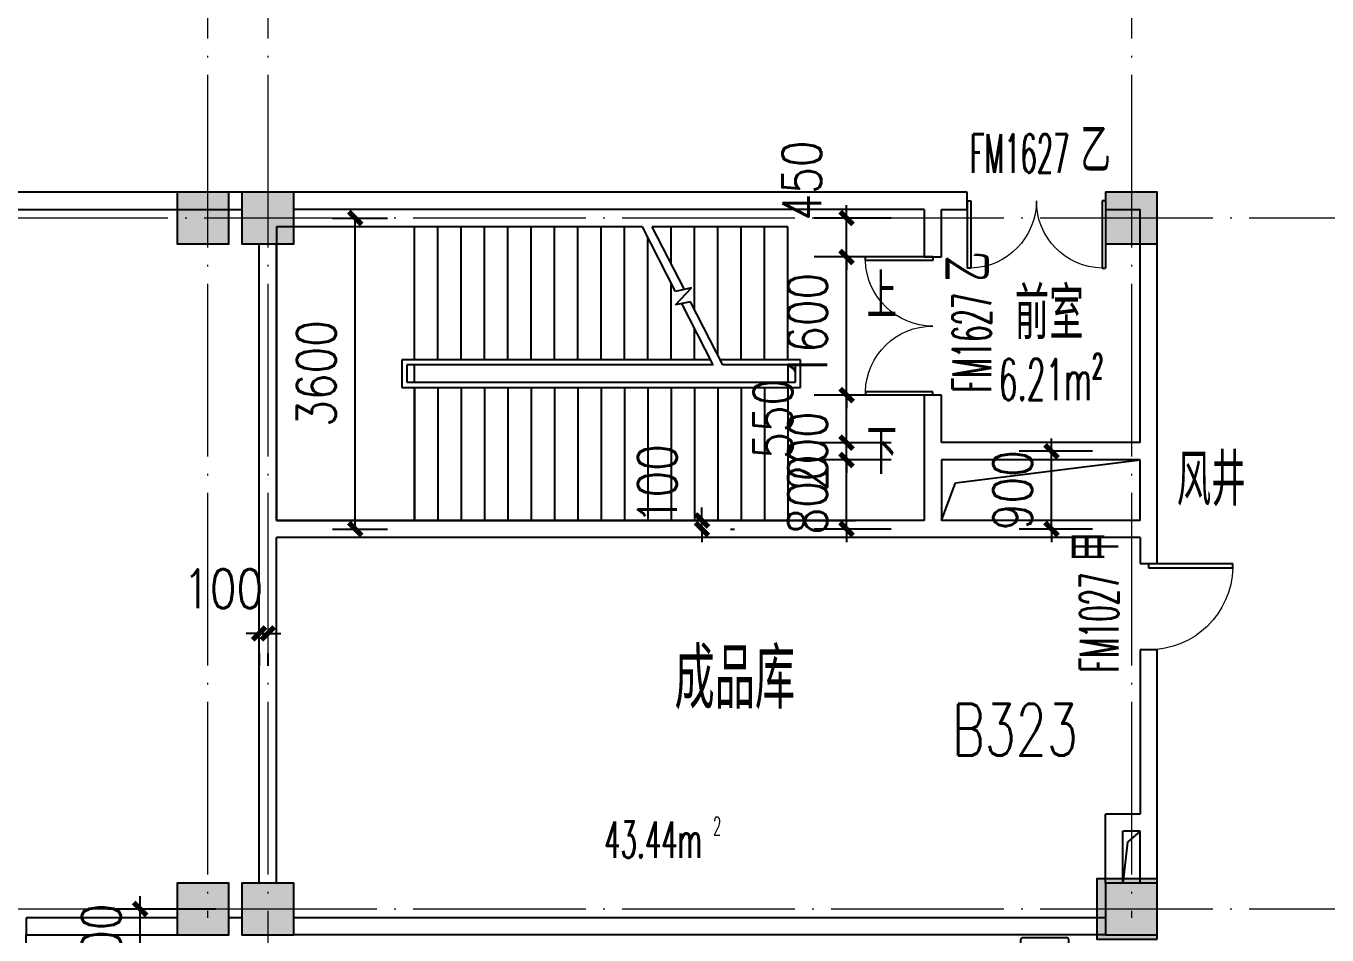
# Model space of a CAD drawing. Extents: x 1417642 to 3570900, y 124798 to 1191112.
# Drawn here: x 1508610 to 1523675, y 469495 to 480019 of the extents above; entities that cross this region are included whole.
import ezdxf

# ---------------------------------------------------------------- set-up
doc = ezdxf.new("R2010")
doc.units = 0
doc.header["$LTSCALE"] = 1000
doc.header["$MEASUREMENT"] = 0
doc.linetypes.add('DOTE', pattern=[2.42, 2, -0.2, 0.02, -0.2])
doc.layers.get('0').update_dxf_attribs({"linetype": 'CONTINUOUS'})
doc.layers.get('Defpoints').update_dxf_attribs({"linetype": 'CONTINUOUS'})
for name, color, linetype in [('colu', 2, 'CONTINUOUS'), ('COLUMN', 9, 'CONTINUOUS'), ('DIM_SYMB', 3, 'CONTINUOUS'), ('DOTE', 1, 'DOTE'), ('PUB_DIM', 3, 'CONTINUOUS'), ('PUB_HATCH', 8, 'CONTINUOUS'), ('PUB_TEXT', 40, 'CONTINUOUS'), ('SPACE', 7, 'CONTINUOUS'), ('STAIR', 2, 'CONTINUOUS'), ('SURFACE', 6, 'CONTINUOUS'), ('tiaozheng', 20, 'CONTINUOUS'), ('WALL', 4, 'CONTINUOUS'), ('WINDOW', 2, 'CONTINUOUS'), ('WINDOW_TEXT', 7, 'CONTINUOUS'), ('填充', 252, 'CONTINUOUS'), ('建筑轮廓', 2, 'CONTINUOUS'), ('柱填充', 8, 'CONTINUOUS'), ('水点', 3, 'CONTINUOUS')]:
    doc.layers.add(name, color=color, linetype=linetype)
doc.styles.add('_TCH_DIM', font='ROMANS', dxfattribs={"width": 0.7, "bigfont": 'Z'})
doc.styles.add('_TCH_SPACE', font='ROMANS', dxfattribs={"width": 0.7, "height": 5, "bigfont": 'Z'})
doc.styles.add('_TCH_WINDOW', font='ROMANS.shx', dxfattribs={"width": 0.7, "height": 400, "bigfont": 'Z.shx'})
doc.styles.add('DIM_FONT', font='SIMPLEX.shx', dxfattribs={"width": 0.8})
doc.styles.get("Standard").update_dxf_attribs({"font": 'GBENOR', "bigfont": 'GBCBIG'})
doc.styles.add('Z', font='ROMANS', dxfattribs={"width": 0.7, "bigfont": 'Z'})
doc.dimstyles.new('DIMN150', dxfattribs={"dimscale": 1.5, "dimtxt": 300, "dimasz": 100, "dimexe": 250, "dimexo": 300, "dimgap": 150, "dimtad": 1, "dimdec": 0, "dimzin": 0, "dimdsep": 46, "dimtxsty": 'DIM_FONT', "dimblk": 'ARCHTICK', "dimcen": 0.09, "dimdle": 1.5, "dimclrt": 7, "dimazin": 2, "dimtfac": 1, "dimtdec": 0, "dimtix": 1, "dimtmove": 2, "dimatfit": 3, "dimldrblk": 'ARCHTICK', "dimfxl": 1, "dimtolj": 1, "dimtzin": 0, "dimarcsym": 0})

# ---------------------------------------------------------------- blocks, each defined once
blk = doc.blocks.new('M_E3')
for p, q in [((-275, -410), (-275, -50)), ((-255, -30), (255, -30)), ((275, -50), (275, -410)), ((255, -430), (-255, -430))]:
    blk.add_line(p, q)
at = {"const_width": 1.5}
for points in [[(-275, 0, 0.414214), (-305, -30, 0.414214)], [(305, -30, 0.414214), (275, 0, 0.414214)], [(-305, -430, 0.414214), (-275, -460, 0.414214)], [(275, -460, 0.414214), (305, -430, 0.414214)]]:
    blk.add_lwpolyline(points, format="xyb", dxfattribs=at)
for points in [[(-275, 0), (275, 0)], [(-305, -430), (-305, -30)], [(305, -30), (305, -430)], [(275, -460), (-275, -460)]]:
    blk.add_lwpolyline(points, dxfattribs=at)
for radius in [50, 32.5]:
    blk.add_circle((165, -230), radius)
for centre, start, end in [((-255, -50), 90, 180), ((255, -50), 0, 90), ((-255, -410), 180, 270), ((255, -410), 270, 0)]:
    blk.add_arc(centre, 20, start, end)
at = {"width": 0.8, "flags": 9}
for tag in ['XSIZE', 'YSIZE']:
    blk.add_attdef(tag, (0, 0), '', height=0.5, dxfattribs=at)
blk = doc.blocks.new('896')
at = {"layer": '柱填充'}
h = blk.add_hatch(color=256, dxfattribs=at)
h.paths.add_polyline_path([(1580873, 568265), (1580873, 568965), (1580273, 568965), (1580273, 568265)])
h.paths.add_polyline_path([(1572873, 568265), (1572873, 568965), (1572273, 568965), (1572273, 568265)])
h.paths.add_polyline_path([(1564873, 568265), (1564873, 568965), (1564273, 568965), (1564273, 568265)])
h.paths.add_polyline_path([(1556873, 568265), (1556873, 568965), (1556273, 568965), (1556273, 568265)])
h.paths.add_polyline_path([(1546873, 568265), (1546873, 568965), (1546273, 568965), (1546273, 568265)])
h.paths.add_polyline_path([(1536873, 568265), (1536873, 568965), (1536273, 568965), (1536273, 568265)])
h.paths.add_polyline_path([(1533273, 568265), (1533273, 568965), (1532673, 568965), (1532673, 568265)])
h.paths.add_polyline_path([(1523273, 568365), (1523273, 568965), (1522673, 568965), (1522673, 568365)])
h.paths.add_polyline_path([(1590123, 558965), (1589423, 558965), (1589423, 558365), (1590123, 558365)])
h.paths.add_polyline_path([(1580923, 558365), (1580923, 559065), (1580223, 559065), (1580223, 558365)])
h.paths.add_polyline_path([(1572923, 558365), (1572923, 559065), (1572223, 559065), (1572223, 558365)])
h.paths.add_polyline_path([(1564923, 558365), (1564923, 559065), (1564223, 559065), (1564223, 558365)])
h.paths.add_polyline_path([(1556923, 558365), (1556923, 559065), (1556223, 559065), (1556223, 558365)])
h.paths.add_polyline_path([(1546923, 558365), (1546923, 559065), (1546223, 559065), (1546223, 558365)])
h.paths.add_polyline_path([(1536873, 558365), (1536873, 558965), (1536273, 558965), (1536273, 558365)])
h.paths.add_polyline_path([(1533273, 558365), (1533273, 558965), (1532673, 558965), (1532673, 558365)])
h.paths.add_polyline_path([(1523372, 558965), (1522672, 558965), (1522672, 558365), (1523372, 558365)])
h.paths.add_polyline_path([(1590123, 554765), (1590123, 555365), (1589523, 555365), (1589523, 554765)])
h.paths.add_polyline_path([(1580873, 554765), (1580873, 555365), (1580273, 555365), (1580273, 554765)])
h.paths.add_polyline_path([(1572873, 554765), (1572873, 555365), (1572273, 555365), (1572273, 554765)])
h.paths.add_polyline_path([(1564873, 554765), (1564873, 555365), (1564273, 555365), (1564273, 554765)])
h.paths.add_polyline_path([(1556873, 554765), (1556873, 555365), (1556273, 555365), (1556273, 554765)])
h.paths.add_polyline_path([(1546873, 554765), (1546873, 555365), (1546273, 555365), (1546273, 554765)])
h.paths.add_polyline_path([(1536873, 554765), (1536873, 555365), (1536273, 555365), (1536273, 554765)])
h.paths.add_polyline_path([(1533273, 554765), (1533273, 555365), (1532673, 555365), (1532673, 554765)])
h.paths.add_polyline_path([(1523372, 555365), (1522672, 555365), (1522672, 554765), (1523372, 554765)])
h.paths.add_polyline_path([(1590123, 546765), (1590123, 547365), (1589523, 547365), (1589523, 546765)])
h.paths.add_polyline_path([(1580873, 546765), (1580873, 547365), (1580273, 547365), (1580273, 546765)])
h.paths.add_polyline_path([(1572873, 546765), (1572873, 547365), (1572273, 547365), (1572273, 546765)])
h.paths.add_polyline_path([(1564873, 546765), (1564873, 547365), (1564273, 547365), (1564273, 546765)])
h.paths.add_polyline_path([(1556873, 546765), (1556873, 547365), (1556273, 547365), (1556273, 546765)])
h.paths.add_polyline_path([(1546873, 546715), (1546873, 547415), (1546173, 547415), (1546173, 546715)])
h.paths.add_polyline_path([(1536973, 546715), (1536973, 547415), (1536273, 547415), (1536273, 546715)])
h.paths.add_polyline_path([(1533273, 546715), (1533273, 547415), (1532573, 547415), (1532573, 546715)])
h.paths.add_polyline_path([(1523372, 547365), (1522672, 547365), (1522672, 546765), (1523372, 546765)])
h.paths.add_polyline_path([(1546873, 539365), (1546173, 539365), (1546173, 538765), (1546873, 538765)])
h.paths.add_polyline_path([(1536973, 538715), (1536973, 539415), (1536273, 539415), (1536273, 538715)])
h.paths.add_polyline_path([(1533273, 538715), (1533273, 539415), (1532573, 539415), (1532573, 538715)])
h.paths.add_polyline_path([(1523372, 539365), (1522672, 539365), (1522672, 538765), (1523372, 538765)])
h.paths.add_polyline_path([(1546873, 531365), (1546173, 531365), (1546173, 530765), (1546873, 530765)])
h.paths.add_polyline_path([(1536973, 530715), (1536973, 531415), (1536273, 531415), (1536273, 530715)])
h.paths.add_polyline_path([(1533273, 530715), (1533273, 531415), (1532573, 531415), (1532573, 530715)])
h.paths.add_polyline_path([(1523372, 531365), (1522672, 531365), (1522672, 530765), (1523372, 530765)])
h.paths.add_polyline_path([(1546873, 523365), (1546173, 523365), (1546173, 522765), (1546873, 522765)])
h.paths.add_polyline_path([(1536973, 522715), (1536973, 523415), (1536273, 523415), (1536273, 522715)])
h.paths.add_polyline_path([(1533273, 522715), (1533273, 523415), (1532573, 523415), (1532573, 522715)])
h.paths.add_polyline_path([(1523372, 523365), (1522672, 523365), (1522672, 522765), (1523372, 522765)])
h.paths.add_polyline_path([(1546873, 515365), (1546173, 515365), (1546173, 514765), (1546873, 514765)])
h.paths.add_polyline_path([(1536973, 514715), (1536973, 515415), (1536273, 515415), (1536273, 514715)])
h.paths.add_polyline_path([(1533273, 514715), (1533273, 515415), (1532573, 515415), (1532573, 514715)])
h.paths.add_polyline_path([(1523372, 515365), (1522672, 515365), (1522672, 514765), (1523372, 514765)])
h.paths.add_polyline_path([(1546873, 507365), (1546173, 507365), (1546173, 506765), (1546873, 506765)])
h.paths.add_polyline_path([(1536973, 506715), (1536973, 507415), (1536273, 507415), (1536273, 506715)])
h.paths.add_polyline_path([(1533273, 506715), (1533273, 507415), (1532573, 507415), (1532573, 506715)])
h.paths.add_polyline_path([(1523372, 507365), (1522672, 507365), (1522672, 506765), (1523372, 506765)])
h.paths.add_polyline_path([(1546873, 499365), (1546173, 499365), (1546173, 498765), (1546873, 498765)])
h.paths.add_polyline_path([(1536973, 498715), (1536973, 499415), (1536273, 499415), (1536273, 498715)])
h.paths.add_polyline_path([(1533273, 498715), (1533273, 499415), (1532573, 499415), (1532573, 498715)])
h.paths.add_polyline_path([(1523372, 499365), (1522672, 499365), (1522672, 498765), (1523372, 498765)])
h.paths.add_polyline_path([(1546873, 490765), (1546873, 491365), (1546273, 491365), (1546273, 490765)])
h.paths.add_polyline_path([(1536873, 490765), (1536873, 491365), (1536273, 491365), (1536273, 490765)])
h.paths.add_polyline_path([(1533273, 490765), (1533273, 491365), (1532673, 491365), (1532673, 490765)])
h.paths.add_polyline_path([(1523273, 490765), (1523273, 491365), (1522673, 491365), (1522673, 490765)])
at = {"layer": 'colu'}
for points in [[(1590123, 554765), (1590123, 555365), (1589523, 555365), (1589523, 554765)], [(1590123, 546765), (1590123, 547365), (1589523, 547365), (1589523, 546765)]]:
    blk.add_lwpolyline(points, close=True, dxfattribs=at)
blk = doc.blocks.new('i89')
at = {"layer": '柱填充'}
h = blk.add_hatch(color=256, dxfattribs=at)
h.paths.add_polyline_path([(1555333, 501498), (1555333, 502098), (1554733, 502098), (1554733, 501498)])
h.paths.add_polyline_path([(1525733, 501498), (1525733, 502098), (1525133, 502098), (1525133, 501498)])
h.paths.add_polyline_path([(1517733, 501498), (1517733, 502098), (1517133, 502098), (1517133, 501498)])
h.paths.add_polyline_path([(1509733, 501498), (1509733, 502098), (1509133, 502098), (1509133, 501498)])
h.paths.add_polyline_path([(1501733, 501498), (1501733, 502098), (1501133, 502098), (1501133, 501498)])
h.paths.add_polyline_path([(1498133, 501498), (1498133, 502098), (1497533, 502098), (1497533, 501498)])
h.paths.add_polyline_path([(1498133, 529448), (1498133, 530148), (1497433, 530148), (1497433, 529448)])
h.paths.add_polyline_path([(1498133, 537448), (1498133, 538148), (1497433, 538148), (1497433, 537448)])
h.paths.add_polyline_path([(1541783, 545398), (1541783, 546098), (1541083, 546098), (1541083, 545398)])
h.paths.add_polyline_path([(1565333, 559098), (1565333, 559698), (1564733, 559698), (1564733, 559098)])
h.paths.add_polyline_path([(1565383, 549098), (1565383, 549798), (1564683, 549798), (1564683, 549098)])
h.paths.add_polyline_path([(1565333, 545498), (1565333, 546098), (1564733, 546098), (1564733, 545498)])
h.paths.add_polyline_path([(1565383, 538098), (1564683, 538098), (1564683, 537498), (1565383, 537498)])
h.paths.add_polyline_path([(1565333, 529498), (1565333, 530098), (1564733, 530098), (1564733, 529498)])
h.paths.add_polyline_path([(1565333, 519498), (1565333, 520098), (1564733, 520098), (1564733, 519498)])
h.paths.add_polyline_path([(1565333, 511498), (1565333, 512098), (1564733, 512098), (1564733, 511498)])
h.paths.add_polyline_path([(1565333, 501498), (1565333, 502098), (1564733, 502098), (1564733, 501498)])
h.paths.add_polyline_path([(1555333, 559098), (1555333, 559698), (1554733, 559698), (1554733, 559098)])
h.paths.add_polyline_path([(1555333, 549098), (1555333, 549698), (1554733, 549698), (1554733, 549098)])
h.paths.add_polyline_path([(1555333, 545498), (1555333, 546098), (1554733, 546098), (1554733, 545498)])
h.paths.add_polyline_path([(1555333, 537498), (1555333, 538098), (1554733, 538098), (1554733, 537498)])
h.paths.add_polyline_path([(1555433, 529448), (1555433, 530148), (1554733, 530148), (1554733, 529448)])
h.paths.add_polyline_path([(1555433, 519448), (1555433, 520148), (1554733, 520148), (1554733, 519448)])
h.paths.add_polyline_path([(1555433, 511498), (1555433, 512198), (1554733, 512198), (1554733, 511498)])
h.paths.add_polyline_path([(1551733, 557298), (1551733, 557898), (1551133, 557898), (1551133, 557298)])
h.paths.add_polyline_path([(1551783, 549098), (1551783, 549798), (1551083, 549798), (1551083, 549098)])
h.paths.add_polyline_path([(1551733, 545498), (1551733, 546098), (1551133, 546098), (1551133, 545498)])
h.paths.add_polyline_path([(1551733, 537498), (1551733, 538098), (1551133, 538098), (1551133, 537498)])
h.paths.add_polyline_path([(1551733, 529498), (1551733, 530098), (1551133, 530098), (1551133, 529498)])
h.paths.add_polyline_path([(1551733, 519498), (1551733, 520098), (1551133, 520098), (1551133, 519498)])
h.paths.add_polyline_path([(1551783, 511498), (1551783, 512198), (1551083, 512198), (1551083, 511498)])
h.paths.add_polyline_path([(1551733, 501498), (1551733, 502098), (1551133, 502098), (1551133, 501498)])
h.paths.add_polyline_path([(1541733, 559098), (1541733, 559698), (1541133, 559698), (1541133, 559098)])
h.paths.add_polyline_path([(1541733, 557298), (1541733, 557898), (1541133, 557898), (1541133, 557298)])
h.paths.add_polyline_path([(1541783, 549098), (1541783, 549798), (1541083, 549798), (1541083, 549098)])
h.paths.add_polyline_path([(1541733, 537498), (1541733, 538298), (1541133, 538298), (1541133, 537498)])
h.paths.add_polyline_path([(1541733, 519298), (1541733, 520098), (1541133, 520098), (1541133, 519298)])
h.paths.add_polyline_path([(1541833, 511498), (1541833, 512298), (1541033, 512298), (1541033, 511498)])
h.paths.add_polyline_path([(1541733, 501498), (1541733, 502098), (1541133, 502098), (1541133, 501498)])
h.paths.add_polyline_path([(1533733, 559098), (1533733, 559698), (1533133, 559698), (1533133, 559098)])
h.paths.add_polyline_path([(1533783, 549098), (1533783, 549798), (1533083, 549798), (1533083, 549098)])
h.paths.add_polyline_path([(1533733, 545498), (1533733, 546098), (1533133, 546098), (1533133, 545498)])
h.paths.add_polyline_path([(1533733, 537498), (1533733, 538298), (1533133, 538298), (1533133, 537498)])
h.paths.add_polyline_path([(1533733, 519298), (1533733, 520098), (1533133, 520098), (1533133, 519298)])
h.paths.add_polyline_path([(1533833, 511498), (1533833, 512298), (1533033, 512298), (1533033, 511498)])
h.paths.add_polyline_path([(1533733, 501498), (1533733, 502098), (1533133, 502098), (1533133, 501498)])
h.paths.add_polyline_path([(1525733, 559098), (1525733, 559698), (1525133, 559698), (1525133, 559098)])
h.paths.add_polyline_path([(1525783, 549098), (1525783, 549798), (1525083, 549798), (1525083, 549098)])
h.paths.add_polyline_path([(1525733, 545498), (1525733, 546098), (1525133, 546098), (1525133, 545498)])
h.paths.add_polyline_path([(1525733, 537498), (1525733, 538298), (1525133, 538298), (1525133, 537498)])
h.paths.add_polyline_path([(1525733, 519298), (1525733, 520098), (1525133, 520098), (1525133, 519298)])
h.paths.add_polyline_path([(1525833, 511498), (1525833, 512298), (1525033, 512298), (1525033, 511498)])
h.paths.add_polyline_path([(1517733, 559098), (1517733, 559698), (1517133, 559698), (1517133, 559098)])
h.paths.add_polyline_path([(1517783, 549098), (1517783, 549798), (1517083, 549798), (1517083, 549098)])
h.paths.add_polyline_path([(1517733, 545498), (1517733, 546098), (1517133, 546098), (1517133, 545498)])
h.paths.add_polyline_path([(1517733, 537498), (1517733, 538298), (1517133, 538298), (1517133, 537498)])
h.paths.add_polyline_path([(1517733, 519298), (1517733, 520098), (1517133, 520098), (1517133, 519298)])
h.paths.add_polyline_path([(1517833, 511498), (1517833, 512298), (1517033, 512298), (1517033, 511498)])
h.paths.add_polyline_path([(1509733, 559098), (1509733, 559698), (1509133, 559698), (1509133, 559098)])
h.paths.add_polyline_path([(1509783, 549098), (1509783, 549798), (1509083, 549798), (1509083, 549098)])
h.paths.add_polyline_path([(1509733, 545498), (1509733, 546098), (1509133, 546098), (1509133, 545498)])
h.paths.add_polyline_path([(1509733, 537498), (1509733, 538298), (1509133, 538298), (1509133, 537498)])
h.paths.add_polyline_path([(1509733, 519298), (1509733, 520098), (1509133, 520098), (1509133, 519298)])
h.paths.add_polyline_path([(1509833, 511498), (1509833, 512298), (1509033, 512298), (1509033, 511498)])
h.paths.add_polyline_path([(1509733, 480798), (1509733, 481398), (1509133, 481398), (1509133, 480798)])
h.paths.add_polyline_path([(1501733, 559098), (1501733, 559698), (1501133, 559698), (1501133, 559098)])
h.paths.add_polyline_path([(1501733, 549098), (1501733, 549698), (1501133, 549698), (1501133, 549098)])
h.paths.add_polyline_path([(1501733, 545498), (1501733, 546098), (1501133, 546098), (1501133, 545498)])
h.paths.add_polyline_path([(1501733, 537498), (1501733, 538098), (1501133, 538098), (1501133, 537498)])
h.paths.add_polyline_path([(1501733, 529498), (1501733, 530098), (1501133, 530098), (1501133, 529498)])
h.paths.add_polyline_path([(1501733, 519498), (1501733, 520098), (1501133, 520098), (1501133, 519498)])
h.paths.add_polyline_path([(1501833, 511498), (1501833, 512198), (1501133, 512198), (1501133, 511498)])
h.paths.add_polyline_path([(1501733, 480798), (1501733, 481398), (1501133, 481398), (1501133, 480798)])
h.paths.add_polyline_path([(1498133, 559098), (1498133, 559698), (1497533, 559698), (1497533, 559098)])
h.paths.add_polyline_path([(1498183, 549098), (1498183, 549798), (1497483, 549798), (1497483, 549098)])
h.paths.add_polyline_path([(1498133, 545498), (1498133, 546098), (1497533, 546098), (1497533, 545498)])
h.paths.add_polyline_path([(1498133, 519448), (1498133, 520148), (1497433, 520148), (1497433, 519448)])
h.paths.add_polyline_path([(1498133, 511448), (1498133, 512148), (1497433, 512148), (1497433, 511448)])
h.paths.add_polyline_path([(1498133, 480798), (1498133, 481398), (1497533, 481398), (1497533, 480798)])
h.paths.add_polyline_path([(1488133, 559098), (1488133, 559698), (1487533, 559698), (1487533, 559098)])
h.paths.add_polyline_path([(1488233, 549098), (1488233, 549798), (1487533, 549798), (1487533, 549098)])
h.paths.add_polyline_path([(1488133, 545498), (1488133, 546098), (1487533, 546098), (1487533, 545498)])
h.paths.add_polyline_path([(1488133, 537498), (1488133, 538098), (1487533, 538098), (1487533, 537498)])
h.paths.add_polyline_path([(1488133, 529498), (1488133, 530098), (1487533, 530098), (1487533, 529498)])
h.paths.add_polyline_path([(1488133, 519498), (1488133, 520098), (1487533, 520098), (1487533, 519498)])
h.paths.add_polyline_path([(1488133, 511498), (1488133, 512098), (1487533, 512098), (1487533, 511498)])
h.paths.add_polyline_path([(1488133, 501498), (1488133, 502098), (1487533, 502098), (1487533, 501498)])
h.paths.add_polyline_path([(1488133, 480798), (1488133, 481398), (1487533, 481398), (1487533, 480798)])
h.paths.add_polyline_path([(1498133, 484398), (1498133, 485198), (1497433, 485198), (1497433, 484398)])
h.paths.add_polyline_path([(1498134, 496298), (1498134, 497098), (1497433, 497098), (1497433, 496298)])
h.paths.add_polyline_path([(1487533, 497098), (1487533, 496298), (1488233, 496298), (1488233, 497098)])
h.paths.add_polyline_path([(1487533, 485198), (1487533, 484398), (1488233, 484398), (1488233, 485198)])
h.paths.add_polyline_path([(1509733, 496298), (1509733, 497098), (1509033, 497098), (1509033, 496298)])
h.paths.add_polyline_path([(1509733, 484398), (1509733, 485198), (1509033, 485198), (1509033, 484398)])
at = {"layer": 'colu'}
for points in [[(1488133, 545498), (1488133, 546098), (1487533, 546098), (1487533, 545498)], [(1498133, 545498), (1498133, 546098), (1497533, 546098), (1497533, 545498)], [(1498133, 537448), (1498133, 538148), (1497433, 538148), (1497433, 537448)], [(1488133, 537498), (1488133, 538098), (1487533, 538098), (1487533, 537498)]]:
    blk.add_lwpolyline(points, close=True, dxfattribs=at)
blk = doc.blocks.new('_ArchTick')
at = {"color": 0, "linetype": 'ByBlock', "const_width": 0.4}
blk.add_lwpolyline([(-0.5, -0.5), (0.5, 0.5)], dxfattribs=at)
blk = doc.blocks.new('*D1713')
at = {"layer": 'Defpoints', "color": 0}
for p in [(1516319, 474295), (1516438, 474295), (1516319, 474195)]:
    blk.add_point(p, dxfattribs=at)
at = {"layer": 'PUB_DIM', "color": 0, "lineweight": -2}
for p, q in [((1516438, 474295), (1516438, 474445)), ((1516438, 474195), (1516438, 474295)), ((1516769, 474295), (1516813, 474295)), ((1516438, 474195), (1516438, 474045)), ((1516769, 474195), (1516813, 474195))]:
    blk.add_line(p, q, dxfattribs=at)
at = {"layer": 'PUB_DIM', "color": 0, "lineweight": -2, "xscale": 150, "yscale": 150, "zscale": 150}
for p, rotation in [((1516438, 474295), 270), ((1516438, 474195), 90)]:
    blk.add_blockref('_ArchTick', p, dxfattribs=dict(at, rotation=rotation))
at = {"layer": 'PUB_DIM', "color": 7, "insert": (1515921, 474713), "char_height": 450, "attachment_point": 5, "rotation": 90, "style": 'DIM_FONT'}
blk.add_mtext('\\A1;100', dxfattribs=at)
blk = doc.blocks.new('*D1714')
at = {"layer": 'Defpoints', "color": 0}
for p in [(1518112, 477795), (1519079, 477795), (1519079, 477345)]:
    blk.add_point(p, dxfattribs=at)
at = {"layer": 'PUB_DIM', "color": 0, "lineweight": -2}
for p, q in [((1518112, 477795), (1518112, 477945)), ((1518629, 477795), (1517737, 477795)), ((1518112, 477345), (1518112, 477795)), ((1518629, 477345), (1517737, 477345)), ((1518112, 477345), (1518112, 477195))]:
    blk.add_line(p, q, dxfattribs=at)
at = {"layer": 'PUB_DIM', "color": 0, "lineweight": -2, "xscale": 150, "yscale": 150, "zscale": 150}
for p, rotation in [((1518112, 477795), 270), ((1518112, 477345), 90)]:
    blk.add_blockref('_ArchTick', p, dxfattribs=dict(at, rotation=rotation))
at = {"layer": 'PUB_DIM', "color": 7, "insert": (1517595, 478229), "char_height": 450, "attachment_point": 5, "rotation": 90, "style": 'DIM_FONT'}
blk.add_mtext('\\A1;450', dxfattribs=at)
blk = doc.blocks.new('*D1715')
at = {"layer": 'Defpoints', "color": 0}
for p in [(1518112, 477345), (1519079, 477345), (1519079, 475745)]:
    blk.add_point(p, dxfattribs=at)
at = {"layer": 'PUB_DIM', "color": 0, "lineweight": -2}
for p, q in [((1518112, 477345), (1518112, 477495)), ((1518629, 477345), (1517737, 477345)), ((1518112, 475745), (1518112, 477345)), ((1518629, 475745), (1517737, 475745)), ((1518112, 475745), (1518112, 475595))]:
    blk.add_line(p, q, dxfattribs=at)
at = {"layer": 'PUB_DIM', "color": 0, "lineweight": -2, "xscale": 150, "yscale": 150, "zscale": 150}
for p, rotation in [((1518112, 477345), 270), ((1518112, 475745), 90)]:
    blk.add_blockref('_ArchTick', p, dxfattribs=dict(at, rotation=rotation))
at = {"layer": 'PUB_DIM', "color": 7, "insert": (1517662, 476545), "char_height": 450, "attachment_point": 5, "rotation": 90, "style": 'DIM_FONT'}
blk.add_mtext('\\A1;1600', dxfattribs=at)
blk = doc.blocks.new('*D1716')
at = {"layer": 'Defpoints', "color": 0}
for p in [(1518112, 475745), (1519079, 475745), (1519079, 475195)]:
    blk.add_point(p, dxfattribs=at)
at = {"layer": 'PUB_DIM', "color": 0, "lineweight": -2}
for p, q in [((1518629, 475745), (1517737, 475745)), ((1518112, 475193), (1518112, 475748)), ((1518629, 475195), (1517737, 475195))]:
    blk.add_line(p, q, dxfattribs=at)
at = {"layer": 'PUB_DIM', "color": 0, "lineweight": -2, "xscale": 150, "yscale": 150, "zscale": 150}
for p, rotation in [((1518112, 475745), 90), ((1518112, 475195), 270)]:
    blk.add_blockref('_ArchTick', p, dxfattribs=dict(at, rotation=rotation))
at = {"layer": 'PUB_DIM', "color": 7, "insert": (1517261, 475470), "char_height": 450, "attachment_point": 5, "rotation": 90, "style": 'DIM_FONT'}
blk.add_mtext('\\A1;550', dxfattribs=at)
blk = doc.blocks.new('*D1717')
at = {"layer": 'Defpoints', "color": 0}
for p in [(1518112, 475195), (1519079, 475195), (1519079, 474995)]:
    blk.add_point(p, dxfattribs=at)
at = {"layer": 'PUB_DIM', "color": 0, "lineweight": -2}
for p, q in [((1518112, 475195), (1518112, 475345)), ((1518629, 475195), (1517737, 475195)), ((1518112, 474995), (1518112, 475195)), ((1518629, 474995), (1517737, 474995)), ((1518112, 474995), (1518112, 474845))]:
    blk.add_line(p, q, dxfattribs=at)
at = {"layer": 'PUB_DIM', "color": 0, "lineweight": -2, "xscale": 150, "yscale": 150, "zscale": 150}
for p, rotation in [((1518112, 475195), 270), ((1518112, 474995), 90)]:
    blk.add_blockref('_ArchTick', p, dxfattribs=dict(at, rotation=rotation))
at = {"layer": 'PUB_DIM', "color": 7, "insert": (1517662, 475095), "char_height": 450, "attachment_point": 5, "rotation": 90, "style": 'DIM_FONT'}
blk.add_mtext('\\A1;200', dxfattribs=at)
blk = doc.blocks.new('*D1718')
at = {"layer": 'Defpoints', "color": 0}
for p in [(1518112, 474995), (1519079, 474995), (1519079, 474195)]:
    blk.add_point(p, dxfattribs=at)
at = {"layer": 'PUB_DIM', "color": 0, "lineweight": -2}
for p, q in [((1518112, 474995), (1518112, 475145)), ((1518629, 474995), (1517737, 474995)), ((1518112, 474195), (1518112, 474995)), ((1518629, 474195), (1517737, 474195)), ((1518112, 474195), (1518112, 474045))]:
    blk.add_line(p, q, dxfattribs=at)
at = {"layer": 'PUB_DIM', "color": 0, "lineweight": -2, "xscale": 150, "yscale": 150, "zscale": 150}
for p, rotation in [((1518112, 474995), 270), ((1518112, 474195), 90)]:
    blk.add_blockref('_ArchTick', p, dxfattribs=dict(at, rotation=rotation))
at = {"layer": 'PUB_DIM', "color": 7, "insert": (1517662, 474595), "char_height": 450, "attachment_point": 5, "rotation": 90, "style": 'DIM_FONT'}
blk.add_mtext('\\A1;800', dxfattribs=at)
blk = doc.blocks.new('*D1719')
at = {"layer": 'Defpoints', "color": 0}
for p in [(1511310, 473204), (1511410, 473204), (1511410, 472986)]:
    blk.add_point(p, dxfattribs=at)
at = {"layer": 'PUB_DIM', "color": 0, "lineweight": -2}
for p, q in [((1511310, 472986), (1511160, 472986)), ((1511310, 472986), (1511410, 472986)), ((1511410, 472986), (1511560, 472986)), ((1511310, 472754), (1511310, 472611)), ((1511410, 472754), (1511410, 472611))]:
    blk.add_line(p, q, dxfattribs=at)
at = {"layer": 'PUB_DIM', "color": 0, "lineweight": -2, "xscale": 150, "yscale": 150, "zscale": 150}
blk.add_blockref('_ArchTick', (1511310, 472986), dxfattribs=at)
at = {"layer": 'PUB_DIM', "color": 0, "lineweight": -2, "xscale": 150, "yscale": 150, "zscale": 150, "rotation": 180}
blk.add_blockref('_ArchTick', (1511410, 472986), dxfattribs=at)
at = {"layer": 'PUB_DIM', "color": 7, "insert": (1510893, 473504), "char_height": 450, "attachment_point": 5, "style": 'DIM_FONT'}
blk.add_mtext('\\A1;100', dxfattribs=at)
blk = doc.blocks.new('*D1917')
at = {"layer": 'Defpoints', "color": 0}
for p in [(1520486, 475095), (1521410, 475095), (1521410, 474195)]:
    blk.add_point(p, dxfattribs=at)
at = {"layer": 'PUB_DIM', "color": 0, "lineweight": -2}
for p, q in [((1520486, 475095), (1520486, 475245)), ((1520960, 475095), (1520111, 475095)), ((1520486, 474195), (1520486, 475095)), ((1520960, 474195), (1520111, 474195)), ((1520486, 474195), (1520486, 474045))]:
    blk.add_line(p, q, dxfattribs=at)
at = {"layer": 'PUB_DIM', "color": 0, "lineweight": -2, "xscale": 150, "yscale": 150, "zscale": 150}
for p, rotation in [((1520486, 475095), 270), ((1520486, 474195), 90)]:
    blk.add_blockref('_ArchTick', p, dxfattribs=dict(at, rotation=rotation))
at = {"layer": 'PUB_DIM', "color": 7, "insert": (1520036, 474645), "char_height": 450, "attachment_point": 5, "rotation": 90, "style": 'DIM_FONT'}
blk.add_mtext('\\A1;900', dxfattribs=at)
blk = doc.blocks.new('*D1945')
at = {"layer": 'Defpoints', "color": 0}
for p in [(1509933, 469796), (1511260, 469795), (1511260, 468995)]:
    blk.add_point(p, dxfattribs=at)
at = {"layer": 'PUB_DIM', "color": 0, "lineweight": -2}
for p, q in [((1509933, 469796), (1509933, 469946)), ((1510810, 469796), (1509558, 469796)), ((1509933, 468996), (1509933, 469796)), ((1510810, 468996), (1509558, 468996)), ((1509933, 468996), (1509933, 468846))]:
    blk.add_line(p, q, dxfattribs=at)
at = {"layer": 'PUB_DIM', "color": 0, "lineweight": -2, "xscale": 150, "yscale": 150, "zscale": 150}
for p, rotation in [((1509933, 469796), 269.9904508880487), ((1509933, 468996), 89.99045088804874)]:
    blk.add_blockref('_ArchTick', p, dxfattribs=dict(at, rotation=rotation))
at = {"layer": 'PUB_DIM', "color": 7, "insert": (1509483, 469396), "char_height": 450, "attachment_point": 5, "rotation": 89.9905, "style": 'DIM_FONT'}
blk.add_mtext('\\A1;800', dxfattribs=at)
blk = doc.blocks.new('*D2299')
at = {"layer": 'Defpoints', "color": 0}
for p in [(1511710, 477795), (1512423, 477795), (1511710, 474195)]:
    blk.add_point(p, dxfattribs=at)
at = {"layer": 'PUB_DIM', "color": 0, "lineweight": -2}
for p, q in [((1512160, 477795), (1512798, 477795)), ((1512423, 474193), (1512423, 477798)), ((1512160, 474195), (1512798, 474195))]:
    blk.add_line(p, q, dxfattribs=at)
at = {"layer": 'PUB_DIM', "color": 0, "lineweight": -2, "xscale": 150, "yscale": 150, "zscale": 150}
for p, rotation in [((1512423, 477795), 90), ((1512423, 474195), 270)]:
    blk.add_blockref('_ArchTick', p, dxfattribs=dict(at, rotation=rotation))
at = {"layer": 'PUB_DIM', "color": 7, "insert": (1511973, 475995), "char_height": 450, "attachment_point": 5, "rotation": 90, "style": 'DIM_FONT'}
blk.add_mtext('\\A1;3600', dxfattribs=at)
blk = doc.blocks.new('_FZH')
blk.add_lwpolyline([(-0.5, -0.5), (0.5, -0.5), (0.5, 0.5), (-0.5, 0.5)], close=True)
at = {"layer": 'PUB_HATCH'}
blk.add_solid([(-0.5, -0.5), (0.5, -0.5), (-0.5, 0.5), (0.5, 0.5)], dxfattribs=at)
blk = doc.blocks.new('$DorLib2D$00000002')
for p, q in [((-0.5, 0), (-0.5, 0.4875)), ((-0.475, 0.4875), (-0.5, 0.4875)), ((-0.475, 0), (-0.475, 0.4875)), ((0.475, 0), (0.475, 0.4875)), ((0.475, 0.4875), (0.5, 0.4875)), ((0.5, 0), (0.5, 0.4875)), ((-0.5, 0), (-0.475, 0)), ((0.5, 0), (0.475, 0))]:
    blk.add_line(p, q)
at = {"lineweight": 13}
for centre, start, end in [((-0.4875, 0), 0, 88.53072), ((0.4875, 0), 91.46928, 180)]:
    blk.add_arc(centre, 0.4875, start, end, dxfattribs=at)
blk = doc.blocks.new('$DorLib2D$00000001')
for p, q in [((0.45, 0.975), (0.5, 0.975)), ((0.45, 0), (0.45, 0.975)), ((0.5, 0), (0.5, 0.975)), ((0.5, 0), (0.45, 0))]:
    blk.add_line(p, q)
at = {"lineweight": 13}
blk.add_arc((0.475, 0), 0.975, 91.4693, 180, dxfattribs=at)

msp = doc.modelspace()

# ---------------------------------------------------------------- linework, layer by layer
at = {"layer": 'DIM_SYMB'}
for points in [[(1518196.5, 475095.5, 0, 0, 0), (1512310.3, 475095.5, 0, 0, 0), (1512310.3, 476895.5, 0, 0, 0), (1515630.3, 476895.5, 120, 0, 0), (1516080.3, 476895.5, 0, 0, 0)], [(1518196.6, 476895.5, 0, 0, 0), (1516800.3, 476895.5, 120, 0, 0), (1516350.3, 476895.5, 0, 0, 0)]]:
    msp.add_lwpolyline(points, format="xyseb", dxfattribs=at)
at = {"layer": 'DOTE', "lineweight": 0}
for points in [[(1510710.3, 496395.5), (1510710.3, 469695.5)], [(1510710.3, 496395.5), (1510710.3, 469695.5)], [(1511410.3, 496395.5), (1511410.3, 469695.5)], [(1511410.3, 496395.5), (1511410.3, 469695.5)], [(1521410.3, 496395.5), (1521410.3, 469695.5)], [(1521410.3, 496395.5), (1521410.3, 469695.5)], [(1597373.8, 477795.5), (1432083.9, 477795.5)], [(1597373.8, 469795.5), (1432083.9, 469795.5)], [(1597373.8, 469795.5), (1432083.9, 469795.5)], [(1511410.3, 469695.5), (1511410.3, 385594.9)]]:
    msp.add_lwpolyline(points, dxfattribs=at)
at = {"layer": 'STAIR'}
for p, q in [((1513110.3, 477695.5), (1511510.3, 477695.5)), ((1511510.3, 477695.5), (1511510.3, 474295.5)), ((1515750, 477695.5), (1513110.3, 477695.5)), ((1513110.3, 476155.5), (1513110.3, 477695.5)), ((1513110.3, 476155.5), (1513110.3, 477695.5)), ((1513380.3, 476155.5), (1513380.3, 477695.5)), ((1513650.3, 476155.5), (1513650.3, 477695.5)), ((1513920.3, 476155.5), (1513920.3, 477695.5)), ((1514190.3, 476155.5), (1514190.3, 477695.5)), ((1514460.3, 476155.5), (1514460.3, 477695.5)), ((1514730.3, 476155.5), (1514730.3, 477695.5)), ((1515000.3, 476155.5), (1515000.3, 477695.5)), ((1515270.3, 476155.5), (1515270.3, 477695.5)), ((1515540.3, 476155.5), (1515540.3, 477695.5)), ((1516132.8, 476946.8), (1515750, 477695.5)), ((1515810.3, 476155.5), (1515810.3, 477577.6)), ((1517430.3, 477695.5), (1515862.3, 477695.5)), ((1516234.1, 476968.5), (1515862.3, 477695.5)), ((1516080.3, 477269.2), (1516080.3, 477695.5)), ((1516350.3, 476741.3), (1516350.3, 477695.5)), ((1516620.3, 476213.4), (1516620.3, 477695.5)), ((1516890.3, 476155.5), (1516890.3, 477695.5)), ((1517160.3, 476155.5), (1517160.3, 477695.5)), ((1517430.3, 476155.5), (1517430.3, 477695.5)), ((1516080.3, 476155.5), (1516080.3, 477049.6)), ((1516132.3, 476789), (1516315.5, 476985.9)), ((1516315.5, 476985.9), (1516132.8, 476946.8)), ((1516306.8, 476826.3), (1516132.3, 476789)), ((1516680.6, 476095.5), (1516306.8, 476826.3)), ((1516568.3, 476095.5), (1516205.6, 476804.6)), ((1516350.3, 476155.5), (1516350.3, 476521.7)), ((1516537.6, 476155.5), (1512960.3, 476155.5)), ((1512960.3, 476155.5), (1512960.3, 475835.5)), ((1516568.3, 476095.5), (1513020.3, 476095.5)), ((1513020.3, 476095.5), (1513020.3, 475895.5)), ((1516568.3, 476095.5), (1513110.3, 476095.5)), ((1513110.3, 475895.5), (1513110.3, 476095.5)), ((1517580.3, 476155.5), (1516649.9, 476155.5)), ((1517430.3, 476095.5), (1516680.6, 476095.5)), ((1517520.3, 476095.5), (1516680.6, 476095.5)), ((1517430.3, 476095.5), (1517430.3, 475895.5)), ((1517520.3, 475895.5), (1517520.3, 476095.5)), ((1517580.3, 475835.5), (1517580.3, 476155.5)), ((1512960.3, 475835.5), (1517580.3, 475835.5)), ((1513020.3, 475895.5), (1517520.3, 475895.5)), ((1513110.3, 475895.5), (1517430.3, 475895.5)), ((1513110.3, 475835.5), (1513110.3, 474295.5)), ((1513110.3, 474295.5), (1513110.3, 475835.5)), ((1513380.3, 475835.5), (1513380.3, 474295.5)), ((1513650.3, 475835.5), (1513650.3, 474295.5)), ((1513920.3, 475835.5), (1513920.3, 474295.5)), ((1514190.3, 475835.5), (1514190.3, 474295.5)), ((1514460.3, 475835.5), (1514460.3, 474295.5)), ((1514730.3, 475835.5), (1514730.3, 474295.5)), ((1515000.3, 475835.5), (1515000.3, 474295.5)), ((1515270.3, 475835.5), (1515270.3, 474295.5)), ((1515540.3, 475835.5), (1515540.3, 474295.5)), ((1515810.3, 475835.5), (1515810.3, 474295.5)), ((1516080.3, 475835.5), (1516080.3, 474295.5)), ((1516350.3, 475835.5), (1516350.3, 474295.5)), ((1516620.3, 475835.5), (1516620.3, 474295.5)), ((1516890.3, 475835.5), (1516890.3, 474295.5)), ((1517160.3, 475835.5), (1517160.3, 474295.5)), ((1517430.3, 475835.5), (1517430.3, 474295.5)), ((1511510.3, 474295.5), (1513110.3, 474295.5)), ((1513110.3, 474295.5), (1517430.3, 474295.5))]:
    msp.add_line(p, q, dxfattribs=at)
at = {"layer": 'SURFACE'}
msp.add_line((1508610.3, 469395.5), (1508610.3, 469495.5), dxfattribs=at)
at = {"layer": 'tiaozheng', "color": 2}
for p, q in [((1519373.9, 474731), (1521510.3, 474995.5)), ((1519210.3, 474295.5), (1519373.9, 474731)), ((1521510.3, 470695.5), (1521363.5, 470568.9)), ((1521363.5, 470568.9), (1521310.3, 470095.5))]:
    msp.add_line(p, q, dxfattribs=at)
at = {"layer": 'WALL'}
for p, q in [((1511110.3, 478095.5), (1503910.3, 478095.5)), ((1519110.3, 478095.5), (1511710.3, 478095.5)), ((1519510.3, 478095.5), (1519110.3, 478095.5)), ((1519510.3, 477895.5), (1519510.3, 478095.5)), ((1521710.3, 478095.5), (1521110.3, 478095.5)), ((1521110.3, 478095.5), (1521110.3, 477895.5)), ((1521710.3, 475095.5), (1521710.3, 478095.5)), ((1503910.3, 477895.5), (1511110.3, 477895.5)), ((1519010.3, 477895.5), (1511710.3, 477895.5)), ((1519010.3, 477895.5), (1519010.3, 477345.5)), ((1519210.3, 477895.5), (1519510.3, 477895.5)), ((1519210.3, 477345.5), (1519210.3, 477895.5)), ((1521110.3, 477895.5), (1521510.3, 477895.5)), ((1521510.3, 475195.5), (1521510.3, 477895.5)), ((1511310.3, 474195.5), (1511310.3, 477495.5)), ((1511510.3, 474295.5), (1511510.3, 477495.5)), ((1519010.3, 477345.5), (1519210.3, 477345.5)), ((1519210.3, 475745.5), (1519010.3, 475745.5)), ((1519010.3, 475745.5), (1519010.3, 475095.5)), ((1519210.3, 475195.5), (1519210.3, 475745.5)), ((1521510.3, 475195.5), (1519210.3, 475195.5)), ((1519010.3, 475095.5), (1519010.3, 474295.5)), ((1521710.3, 474195.5), (1521710.3, 475095.5)), ((1521510.3, 474995.5), (1519210.3, 474995.5)), ((1519210.3, 474995.5), (1519210.3, 474295.5)), ((1521510.3, 474295.5), (1521510.3, 474995.5)), ((1519010.3, 474295.5), (1511510.3, 474295.5)), ((1521510.3, 474295.5), (1519210.3, 474295.5)), ((1511310.3, 470095.5), (1511310.3, 474195.5)), ((1521710.3, 473795.5), (1521710.3, 474195.5)), ((1511510.3, 470095.5), (1511510.3, 474095.5)), ((1519130.3, 474095.5), (1511510.3, 474095.5)), ((1521510.3, 474095.5), (1519130.3, 474095.5)), ((1521510.3, 474095.5), (1521510.3, 473795.5)), ((1521510.3, 473795.5), (1521710.3, 473795.5)), ((1521710.3, 472795.5), (1521510.3, 472795.5)), ((1521510.3, 472795.5), (1521510.3, 470895.5)), ((1521710.3, 470795.5), (1521710.3, 472795.5)), ((1521110.3, 470095.5), (1521110.3, 470895.5)), ((1521510.3, 470895.5), (1521110.3, 470895.5)), ((1521710.3, 470095.5), (1521710.3, 470795.5)), ((1521310.3, 470095.5), (1521310.3, 470695.5)), ((1521510.3, 470695.5), (1521310.3, 470695.5)), ((1521510.3, 470095.5), (1521510.3, 470695.5)), ((1510360.3, 469695.5), (1508610.3, 469695.5)), ((1508610.3, 469695.5), (1508610.3, 469495.5)), ((1511110.3, 469695.5), (1510960.3, 469695.5)), ((1521110.3, 469695.5), (1511710.3, 469695.5)), ((1508610.3, 469495.5), (1510360.3, 469495.5)), ((1521110.3, 469495.5), (1511710.3, 469495.5))]:
    msp.add_line(p, q, dxfattribs=at)
at = {"layer": '建筑轮廓'}
msp.add_line((1516620.3, 474295.5), (1518220.3, 474295.5), dxfattribs=at)

# ---------------------------------------------------------------- block references
at = {"layer": 'COLUMN', "lineweight": 0, "xscale": 600, "yscale": 600, "zscale": 600}
for p in [(1510660.3, 477795.5), (1511410.3, 477795.5), (1510660.3, 469795.5), (1511410.3, 469795.5), (1521410.3, 469795.5)]:
    msp.add_blockref('_FZH', p, dxfattribs=at)
at = {"layer": 'tiaozheng'}
for name, p in [('896', (-79162.5, -77269.7)), ('i89', (23577.2, -68002.8))]:
    msp.add_blockref(name, p, dxfattribs=at)
at = {"layer": 'WINDOW', "lineweight": 0}
for name, p, xscale, yscale, zscale, rotation in [('$DorLib2D$00000002', (1520310.3, 477995.5), -1600, 1600, -1600, 180), ('$DorLib2D$00000002', (1519110.3, 476545.5), 1600, -1600, 1600, 270), ('$DorLib2D$00000001', (1521610.3, 473295.5), 1000, -1000, 1000, 90)]:
    msp.add_blockref(name, p, dxfattribs=dict(at, xscale=xscale, yscale=yscale, zscale=zscale, rotation=rotation))
at = {"layer": '水点'}
msp.add_blockref('M_E3', (1520405.3, 469495.5), dxfattribs=at)

# ---------------------------------------------------------------- texts
at = {"layer": 'PUB_TEXT'}
for s, height, style, width, p in [('上', 525, '_TCH_DIM', 0.7, (1518346.8, 476633)), ('前室', 600, 'Z', 0.7, (1520059, 476391.4, 0)), ('6.21m%%178', 480, 'Z', 0.525, (1519875, 475685.3)), ('下', 525, '_TCH_DIM', 0.7, (1518346.7, 474833)), ('风井', 600, 'Z', 0.7, (1521935.4, 474464.8))]:
    msp.add_text(s, height=height, dxfattribs=dict(at, style=style, width=width)).set_placement(p)
at = {"layer": 'PUB_TEXT', "color": 1, "lineweight": 60, "style": 'Z', "width": 0.7}
msp.add_text('B323', height=600, dxfattribs=at).set_placement((1519333.5, 471571.4))
at = {"layer": 'SPACE', "style": '_TCH_SPACE', "width": 0.525}
for s, height, p in [('43.44m', 420, (1515306.1, 470389.4)), ('2', 210, (1516566.1, 470651.9))]:
    msp.add_text(s, height=height, dxfattribs=at).set_placement(p)
at = {"layer": 'WINDOW_TEXT', "style": '_TCH_WINDOW'}
for s, height, width, p in [('乙', 525, 0.7, (1520822, 478320.5)), ('FM1627', 446.25, 0.494118, (1519541, 478320.5))]:
    msp.add_text(s, height=height, dxfattribs=dict(at, width=width)).set_placement(p)
for s, height, width, p in [('乙', 525, 0.7, (1519785.3, 477057.2)), ('FM1627', 446.25, 0.494118, (1519785.3, 475776.2)), ('甲', 525, 0.7, (1521260.3, 473817.3)), ('FM1027', 446.25, 0.494118, (1521260.3, 472536.3))]:
    msp.add_text(s, height=height, rotation=90, dxfattribs=dict(at, width=width)).set_placement(p)
at = {"layer": '填充', "insert": (1516817.8, 472814), "char_height": 700, "width": 5691.759, "attachment_point": 2, "style": '_TCH_WINDOW'}
msp.add_mtext('{\\C2;成品库}', dxfattribs=at)

# ---------------------------------------------------------------- dimensions: what is measured, and where the dimension line sits
at = {"layer": 'PUB_DIM'}
for base, p1, p2, angle, picture, middle in [((1518112.1, 477795.5), (1519078.7, 477345.5), (1519078.7, 477795.5), 90, '*D1714', (1517594.6, 478229)), ((1518112.1, 475745.5), (1519078.7, 475195.5), (1519078.7, 475745.5), 90, '*D1716', (1517260.9, 475470.5)), ((1516438, 474295.5), (1516318.7, 474195.5), (1516318.7, 474295.5), 90, '*D1713', (1515920.5, 474713.2)), ((1511410.3, 472986.2), (1511310.3, 473203.7), (1511410.3, 473203.7), 0, '*D1719', (1510892.5, 473503.7))]:
    dim = msp.add_linear_dim(base=base, p1=p1, p2=p2, angle=angle, dimstyle='DIMN150', dxfattribs=at)
    dim.commit()
    dim.dimension.update_dxf_attribs({"geometry": picture, "text_midpoint": middle, "dimtype": 129})
for p1, p2, distance, picture, middle in [((1511710.3, 474195.5), (1511710.3, 477795.5), -712.8, '*D2299', (1511973.1, 475995.5)), ((1519078.7, 475745.5), (1519078.7, 477345.5), 966.5, '*D1715', (1517662.1, 476545.5)), ((1519078.7, 474995.5), (1519078.7, 475195.5), 966.5, '*D1717', (1517662.1, 475095.5)), ((1521410.3, 474195.5), (1521410.3, 475095.5), 924.6, '*D1917', (1520035.7, 474645.5)), ((1519078.7, 474195.5), (1519078.7, 474995.5), 966.5, '*D1718', (1517662.1, 474595.5)), ((1511259.9, 468995.5), (1511260.1, 469795.5), 1327.4, '*D1945', (1509482.7, 469395.8))]:
    dim = msp.add_aligned_dim(p1=p1, p2=p2, distance=distance, dimstyle='DIMN150', dxfattribs=at)
    dim.commit()
    dim.dimension.update_dxf_attribs({"geometry": picture, "text_midpoint": middle})

doc.saveas('drawing.dxf')
